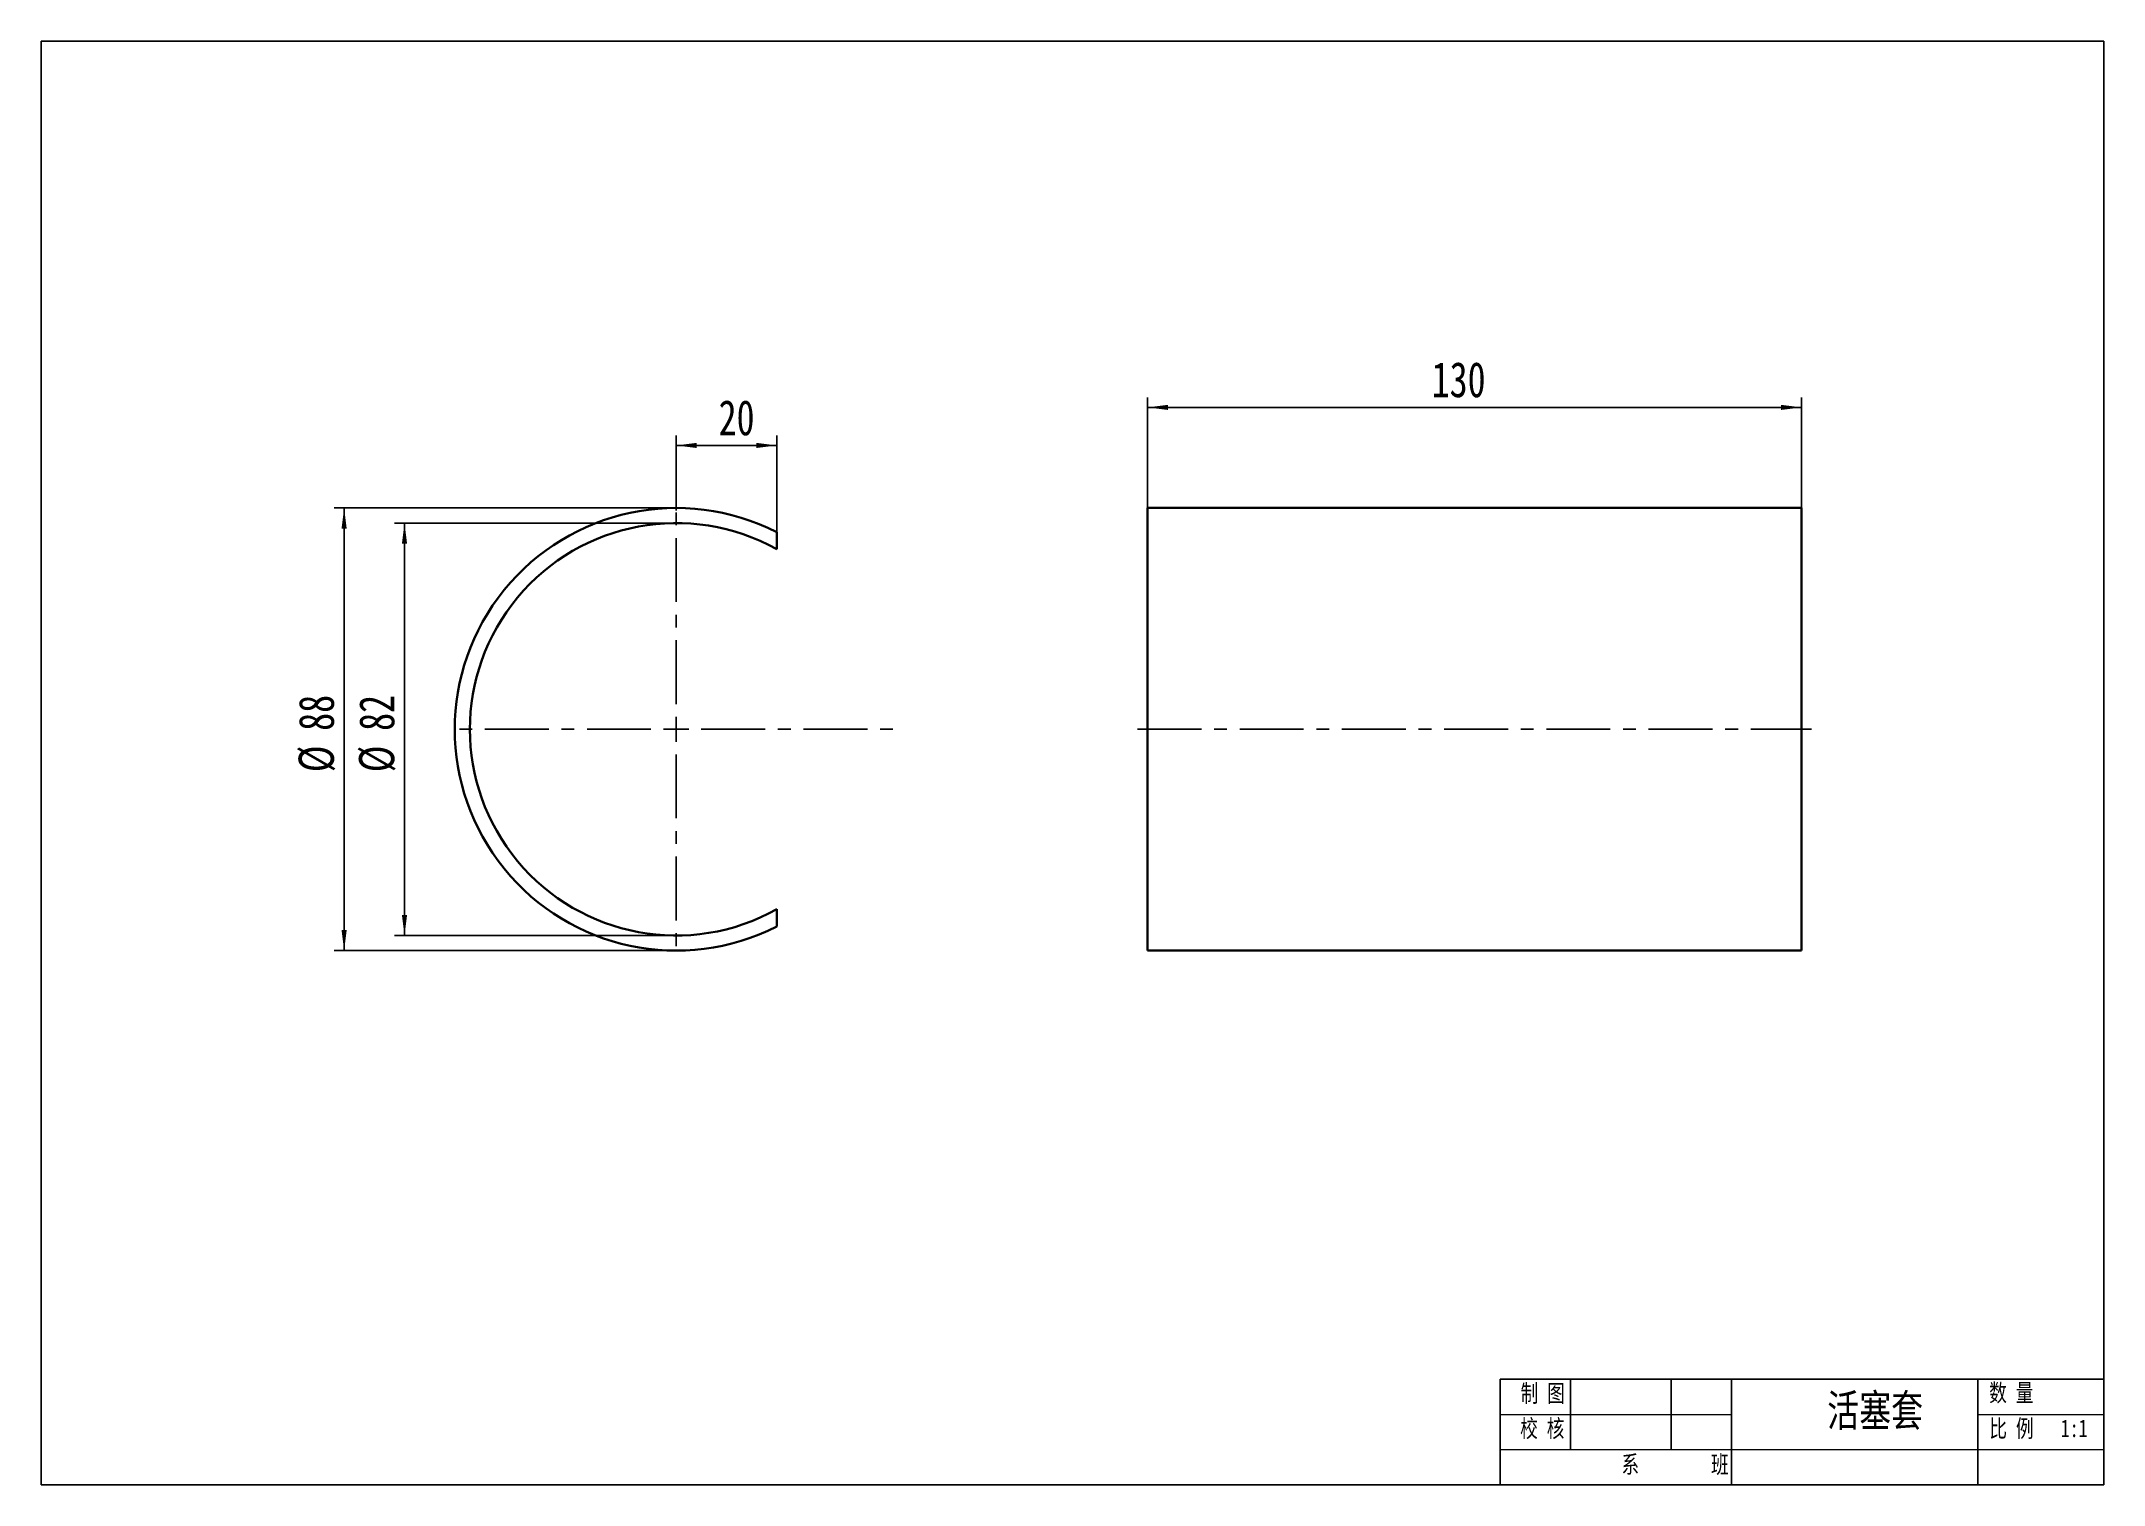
# Model space of a CAD drawing. Header units: millimetres. Extents: x 5 to 415, y 5 to 292.
import ezdxf

# ---------------------------------------------------------------- set-up
doc = ezdxf.new("R2010")
doc.units = ezdxf.units.MM
doc.linetypes.add('CENTERX2', pattern=[20.32, 12.7, -2.54, 2.54, -2.54])
doc.layers.add('中心线', color=6, linetype='CENTERX2')
doc.layers.add('尺寸', color=7, linetype='Continuous')
doc.layers.add('轮廓', color=4, linetype='Continuous', lineweight=35)
doc.styles.add('SLDTEXTSTYLE0', font='HYSWLONGFANGSONG.TTF', dxfattribs={"bigfont": 'bigfont'})
doc.styles.add('SLDTEXTSTYLE1', font='HYSWLONGFANGSONG.TTF')
doc.dimstyles.new('SLDDIMSTYLE0', dxfattribs={"dimtxt": 7, "dimasz": 4.08, "dimexe": 0, "dimexo": 0.0625, "dimgap": 1.75, "dimtad": 2, "dimdec": 1, "dimrnd": 1e-09, "dimzin": 12, "dimdsep": 46, "dimtxsty": 'SLDTEXTSTYLE1', "dimsah": 1, "dimcen": 0.09, "dimadec": 0, "dimazin": 3, "dimtfac": 1, "dimtdec": 1, "dimtofl": 0, "dimtmove": 0, "dimatfit": 3, "dimfxl": 0, "dimfrac": 2, "dimtolj": 1, "dimtzin": 12, "dimarcsym": 0})

# ---------------------------------------------------------------- blocks, each defined once
blk = doc.blocks.new('_D')
at = {"layer": '尺寸'}
for p, q in [((131.21, 199.2), (63.21, 199.2)), ((65.21, 111.2), (65.21, 199.2)), ((131.21, 111.2), (63.21, 111.2))]:
    blk.add_line(p, q, dxfattribs=at)
for points in [[(65.21, 199.2), (64.7, 195.12), (65.72, 195.12)], [(65.21, 111.2), (65.72, 115.28), (64.7, 115.28)]]:
    blk.add_solid(points, dxfattribs=at)
at = {"layer": '尺寸', "char_height": 7, "attachment_point": 1, "rotation": 90, "style": 'SLDTEXTSTYLE1'}
for s, insert in [('88', (56.18, 154.9)), ('%%c', (56.16, 146.67))]:
    blk.add_mtext(s, dxfattribs=dict(at, insert=insert))
blk = doc.blocks.new('_D_1')
at = {"layer": '尺寸'}
for p, q in [((131.21, 196.2), (75.21, 196.2)), ((77.21, 114.2), (77.21, 196.2)), ((131.21, 114.2), (75.21, 114.2))]:
    blk.add_line(p, q, dxfattribs=at)
for points in [[(77.21, 196.2), (76.7, 192.12), (77.72, 192.12)], [(77.21, 114.2), (77.72, 118.28), (76.7, 118.28)]]:
    blk.add_solid(points, dxfattribs=at)
at = {"layer": '尺寸', "char_height": 7, "attachment_point": 1, "rotation": 90, "style": 'SLDTEXTSTYLE1'}
for s, insert in [('82', (68.18, 154.89)), ('%%c', (68.16, 146.66))]:
    blk.add_mtext(s, dxfattribs=dict(at, insert=insert))
blk = doc.blocks.new('_D_2')
at = {"layer": '尺寸'}
for p, q in [((131.21, 198.7), (131.21, 213.64)), ((151.21, 190.99), (151.21, 213.64)), ((131.21, 211.64), (151.21, 211.64))]:
    blk.add_line(p, q, dxfattribs=at)
for points in [[(131.21, 211.64), (135.29, 211.13), (135.29, 212.15)], [(151.21, 211.64), (147.13, 212.15), (147.13, 211.13)]]:
    blk.add_solid(points, dxfattribs=at)
at = {"layer": '尺寸', "insert": (139.65, 220.66), "char_height": 7, "attachment_point": 1, "style": 'SLDTEXTSTYLE1'}
blk.add_mtext('20', dxfattribs=at)
blk = doc.blocks.new('SW_CENTERMARKSYMBOL_0')
at = {"layer": '中心线', "color": 0}
for p, q in [((0, 5), (0, 43.5)), ((-5, 0), (-43.5, 0)), ((0, 0), (-2.5, 0)), ((0, 0), (0, 2.5)), ((0, 0), (0, -2.5)), ((0, 0), (2.5, 0)), ((5, 0), (43.5, 0)), ((0, -5), (0, -43.5))]:
    blk.add_line(p, q, dxfattribs=at)
blk = doc.blocks.new('_D_3')
at = {"layer": '尺寸'}
for p, q in [((224.92, 199.2), (224.92, 221.2)), ((224.92, 219.2), (354.92, 219.2)), ((354.92, 199.2), (354.92, 221.2))]:
    blk.add_line(p, q, dxfattribs=at)
for points in [[(224.92, 219.2), (229, 218.69), (229, 219.71)], [(354.92, 219.2), (350.84, 219.71), (350.84, 218.69)]]:
    blk.add_solid(points, dxfattribs=at)
at = {"layer": '尺寸', "insert": (281.4, 228.23), "char_height": 7, "attachment_point": 1, "style": 'SLDTEXTSTYLE1'}
blk.add_mtext('130', dxfattribs=at)

msp = doc.modelspace()

# ---------------------------------------------------------------- linework, layer by layer
at = {"color": 7, "linetype": 'Continuous', "lineweight": 25}
for p, q in [((415, 292), (5, 292)), ((5, 292), (5, 5)), ((415, 5), (415, 292)), ((295, 26), (415, 26)), ((295, 26), (295, 5)), ((309, 26), (309, 12)), ((329, 26), (329, 12)), ((340.99, 26), (341, 5)), ((390, 26), (390, 5)), ((340.99, 12), (340.99, 5)), ((5, 5), (415, 5))]:
    msp.add_line(p, q, dxfattribs=at)
at = {"color": 7, "linetype": 'Continuous', "lineweight": 18}
for p, q in [((295, 19), (340.99, 19)), ((390, 19), (415, 19)), ((295, 12), (415, 12))]:
    msp.add_line(p, q, dxfattribs=at)
at = {"layer": '中心线'}
msp.add_line((222.92, 155.2), (356.92, 155.2), dxfattribs=at)
at = {"layer": '轮廓'}
for p, q in [((354.92, 199.2), (224.92, 199.2)), ((224.92, 111.2), (224.92, 199.2)), ((354.92, 111.2), (354.92, 199.2)), ((151.21, 190.99), (151.21, 194.39)), ((151.21, 116.01), (151.21, 119.41)), ((224.92, 111.2), (354.92, 111.2))]:
    msp.add_line(p, q, dxfattribs=at)
for radius, start, end in [(44, 62.9643, 297.0357), (41, 60.8036, 299.1964)]:
    msp.add_arc((131.21, 155.2), radius, start, end, dxfattribs=at)

# ---------------------------------------------------------------- block references
at = {"layer": '中心线'}
msp.add_blockref('SW_CENTERMARKSYMBOL_0', (131.21, 155.2), dxfattribs=at)

# ---------------------------------------------------------------- texts
at = {"color": 7, "linetype": 'Continuous', "lineweight": 18, "attachment_point": 2}
for s, insert, char_height, style in [('制 图', (303.49, 24.94), 3.5, 'SLDTEXTSTYLE0'), ('数 量', (396.62, 25.05), 3.5, 'SLDTEXTSTYLE0'), ('活塞套', (369.56, 22.94), 6.35, 'SLDTEXTSTYLE0'), ('校 核', (303.39, 17.95), 3.5, 'SLDTEXTSTYLE0'), ('比 例', (396.66, 17.95), 3.5, 'SLDTEXTSTYLE0'), ('1:1', (409.12, 17.97), 3.5, 'SLDTEXTSTYLE1'), ('系        班', (329.79, 10.81), 3.5, 'SLDTEXTSTYLE0')]:
    msp.add_mtext(s, dxfattribs=dict(at, insert=insert, char_height=char_height, style=style))

# ---------------------------------------------------------------- dimensions: what is measured, and where the dimension line sits
at = {"layer": '尺寸'}
for base, p1, p2, picture, middle in [((354.92, 219.2), (224.92, 199.2), (354.92, 199.2), '_D_3', (286.01, 219.2)), ((151.21, 211.64), (131.21, 198.7), (151.21, 190.99), '_D_2', (142.73, 211.64))]:
    dim = msp.add_linear_dim(base=base, p1=p1, p2=p2, dimstyle='SLDDIMSTYLE0', dxfattribs=at)
    dim.commit()
    dim.dimension.update_dxf_attribs({"geometry": picture, "text_midpoint": middle, "dimtype": 160})
for base, p1, p2, picture, middle in [((65.21, 199.2), (131.21, 111.2), (131.21, 199.2), '_D', (65.21, 153.84)), ((77.21, 196.2), (131.21, 114.2), (131.21, 196.2), '_D_1', (77.21, 153.84))]:
    dim = msp.add_linear_dim(base=base, p1=p1, p2=p2, angle=90, text='%%c<>', dimstyle='SLDDIMSTYLE0', dxfattribs=at)
    dim.commit()
    dim.dimension.update_dxf_attribs({"geometry": picture, "text_midpoint": middle, "dimtype": 160})

doc.saveas('drawing.dxf')
